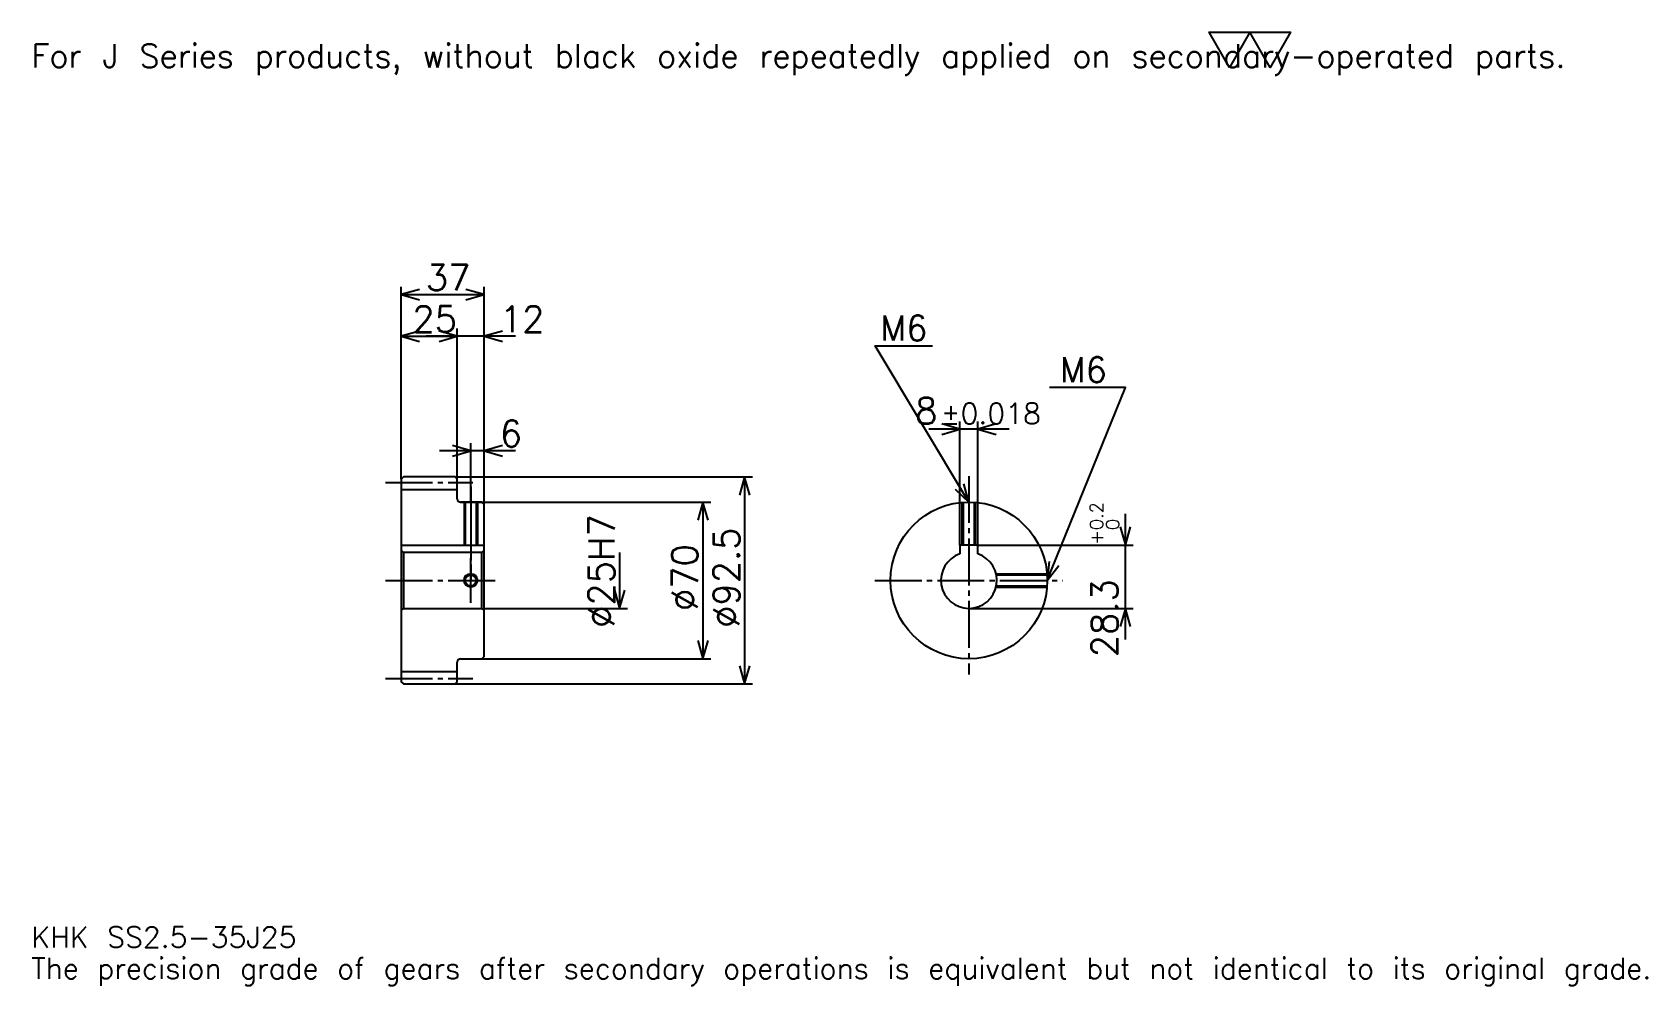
# Model space of a CAD drawing. Extents: x 24 to 745, y 9 to 434.
import ezdxf

# ---------------------------------------------------------------- set-up
doc = ezdxf.new("R2010")
doc.units = 0
doc.linetypes.add('DASHDOT', pattern=[27.913044, 20.934783, -2.326087, 2.326087, -2.326087])
doc.layers.get('0').update_dxf_attribs({"linetype": 'CONTINUOUS'})
doc.layers.add('DASHDOT', color=6, linetype='DASHDOT')
doc.styles.add('KANJI', font='TXT', dxfattribs={"bigfont": 'BIGFONT'})

msp = doc.modelspace()

# ---------------------------------------------------------------- linework, layer by layer
at = {"color": 5}
for p, q in [((188.413055, 235.82608), (188.413055, 320.728271)), ((225.413055, 235.82608), (225.413055, 320.728271)), ((188.413055, 317.239136), (225.413055, 317.239136)), ((188.413055, 298.630432), (213.413055, 298.630432)), ((239.369568, 298.630432), (199.456528, 298.630432)), ((213.413055, 235.82608), (213.413055, 302.119568)), ((437.847839, 205.376083), (437.847839, 260.630432)), ((445.847839, 205.376083), (445.847839, 260.630432)), ((459.804352, 257.141296), (423.891296, 257.141296)), ((239.369568, 247.456512), (205.456528, 247.456512)), ((219.413055, 235.82608), (219.413055, 250.945648)), ((188.413055, 234.82608), (188.413055, 235.82608)), ((212.413055, 235.82608), (225.413055, 235.82608)), ((213.413055, 234.82608), (213.413055, 235.82608)), ((219.413055, 224.57608), (219.413055, 235.82608)), ((219.413055, 224.57608), (219.413055, 235.82608)), ((225.413055, 235.82608), (345.206543, 235.82608)), ((225.413055, 223.57608), (225.413055, 235.82608)), ((341.717407, 235.82608), (341.717407, 143.32608)), ((214.913055, 224.57608), (225.413055, 224.57608)), ((225.413055, 224.57608), (326.597839, 224.57608)), ((323.108704, 224.57608), (323.108704, 154.57608)), ((511.739136, 163.119568), (511.739136, 219.332596)), ((285.891296, 202.07608), (285.891296, 177.07608)), ((445.847839, 205.376083), (515.228271, 205.376083)), ((225.413055, 177.07608), (289.380432, 177.07608)), ((441.847839, 177.07608), (515.228271, 177.07608)), ((214.913055, 154.57608), (225.413055, 154.57608)), ((225.413055, 154.57608), (326.597839, 154.57608)), ((212.413055, 143.32608), (225.413055, 143.32608)), ((225.413055, 143.32608), (345.206543, 143.32608))]:
    msp.add_line(p, q, dxfattribs=at)
at = {"color": 4}
for p, q in [((188.413055, 230.20108), (213.413055, 230.20108)), ((188.413055, 205.376083), (225.413055, 205.376083)), ((189.413055, 202.07608), (189.413055, 177.07608)), ((224.413055, 202.07608), (225.413055, 203.07608)), ((224.413055, 177.07608), (225.413055, 176.07608)), ((188.413055, 148.95108), (213.413055, 148.95108))]:
    msp.add_line(p, q, dxfattribs=at)
at = {"color": 7}
msp.add_lwpolyline([(558.260864, 418.695648), (549.189148, 434.419983), (585.476074, 434.419983), (576.404358, 418.695648), (567.332581, 434.419983), (558.260864, 418.695648)], dxfattribs=at)
at = {"color": 5}
for points in [[(196.554352, 319.565186), (188.413055, 317.239136), (196.554352, 314.913025)], [(217.271759, 314.913025), (225.413055, 317.239136), (217.271759, 319.565186)], [(196.554352, 300.956512), (188.413055, 298.630432), (196.554352, 296.304352)], [(205.271759, 296.304352), (213.413055, 298.630432), (205.271759, 300.956512)], [(205.271759, 296.304352), (213.413055, 298.630432), (205.271759, 300.956512)], [(233.554352, 300.956512), (225.413055, 298.630432), (233.554352, 296.304352)], [(441.847839, 224.57608), (399.978271, 294.358704), (425.565247, 294.358704)], [(476.847839, 189.57608), (511.739136, 275.75), (477.778259, 275.75)], [(429.706543, 254.815216), (437.847839, 257.141296), (429.706543, 259.467377)], [(453.989136, 259.467377), (445.847839, 257.141296), (453.989136, 254.815216)], [(211.271759, 245.130432), (219.413055, 247.456512), (211.271759, 249.782608)], [(233.554352, 249.782608), (225.413055, 247.456512), (233.554352, 245.130432)], [(344.043488, 227.684784), (341.717407, 235.82608), (339.391327, 227.684784)], [(435.664551, 230.360428), (441.847839, 224.57608), (439.653778, 232.753952)], [(325.434784, 216.434784), (323.108704, 224.57608), (320.782623, 216.434784)], [(509.413055, 213.51738), (511.739136, 205.376083), (514.065186, 213.51738)], [(477.747192, 197.99527), (476.847839, 189.57608), (482.059326, 196.249313)], [(283.565216, 185.217377), (285.891296, 177.07608), (288.217407, 185.217377)], [(514.065186, 168.934784), (511.739136, 177.07608), (509.413055, 168.934784)], [(320.782623, 162.717377), (323.108704, 154.57608), (325.434784, 162.717377)], [(339.391327, 151.467377), (341.717407, 143.32608), (344.043488, 151.467377)]]:
    msp.add_lwpolyline(points, dxfattribs=at)
at = {"color": 4}
for points in [[(213.413055, 226.07608), (213.413055, 234.82608), (212.413055, 235.82608), (189.413055, 235.82608), (188.413055, 234.82608), (188.413055, 176.07608)], [(214.913055, 154.57608), (224.413055, 154.57608), (225.413055, 155.57608), (225.413055, 223.57608), (224.413055, 224.57608), (214.913055, 224.57608)], [(216.413055, 224.57608), (216.413055, 205.376083)], [(216.953064, 224.57608), (216.953064, 205.376083)], [(221.873047, 224.57608), (221.873047, 205.376083)], [(222.413055, 224.57608), (222.413055, 205.376083)], [(438.847839, 205.376083), (438.847839, 224.447266)], [(439.387817, 205.376083), (439.387817, 224.489517)], [(444.307861, 205.376083), (444.307861, 224.489517)], [(444.847839, 205.376083), (444.847839, 224.447266)], [(188.413055, 176.07608), (189.413055, 177.07608), (224.413055, 177.07608), (224.413055, 202.07608), (189.413055, 202.07608), (188.413055, 203.07608)], [(445.847839, 201.418793), (445.847839, 205.376083), (437.847839, 205.376083), (437.847839, 201.418793)], [(453.982513, 192.57608), (476.719025, 192.57608)], [(454.103394, 192.036087), (476.761292, 192.036087)], [(453.982513, 186.57608), (476.719025, 186.57608)], [(454.103394, 187.116074), (476.761292, 187.116074)], [(188.413055, 176.07608), (188.413055, 144.32608), (189.413055, 143.32608), (212.413055, 143.32608), (213.413055, 144.32608), (213.413055, 153.07608)]]:
    msp.add_lwpolyline(points, dxfattribs=at)
for centre, radius in [((441.847839, 189.57608), 35), ((219.413055, 189.57608), 2.46)]:
    msp.add_circle(centre, radius, dxfattribs=at)
at = {"color": 7}
msp.add_circle((219.413055, 189.57608), 3, dxfattribs=at)
at = {"color": 4}
for centre, radius, start, end in [((214.913055, 226.07608), 1.5, 180, 270), ((441.847839, 189.57608), 12.5, 108.662925185, 71.337074815), ((214.913055, 153.07608), 1.5, 90, 180)]:
    msp.add_arc(centre, radius, start, end, dxfattribs=at)
at = {"layer": 'DASHDOT', "color": 7}
for p, q in [((181.434799, 233.32608), (220.391312, 233.32608)), ((441.847839, 236.206512), (441.847839, 147.597824)), ((219.413055, 224.57608), (219.413055, 189.57608)), ((181.434799, 189.57608), (232.391312, 189.57608)), ((399.869568, 189.57608), (483.826111, 189.57608)), ((181.434799, 145.82608), (220.391312, 145.82608))]:
    msp.add_line(p, q, dxfattribs=at)
for points in [[(219.413055, 231.554337), (219.413055, 198.397827)], [(219.413055, 179.597824), (219.413055, 199.554337)], [(209.434799, 189.57608), (229.391312, 189.57608)]]:
    msp.add_lwpolyline(points, dxfattribs=at)

# ---------------------------------------------------------------- texts
at = {"color": 7, "style": 'KANJI'}
for s, height, p in [('For J Series products, without black oxide repeatedly applied on secondary-operated parts.', 10.467391, (23.26087, 418.695648)), ('37', 11.630435, (199.353271, 319.099976)), ('25', 11.630435, (193.353271, 300.491302)), ('12', 11.630435, (232.391312, 300.491302)), ('M6', 11.165218, (402.304382, 296.684784)), ('M6', 11.165218, (482.43042, 278.07608)), ('8', 11.630435, (417.840332, 259.467377)), ('%%p0.018', 9.304348, (429.353027, 259.467377)), ('6', 11.630435, (232.391312, 249.317383)), ('KHK SS2.5-35J25', 9.304348, (23.26087, 25.586956)), ('The precision grade of gears after secondary operations is equivalent but not identical to its original grade.', 9.304348, (23.26087, 11.630435))]:
    msp.add_text(s, height=height, dxfattribs=at).set_placement(p)
for s, height, p in [('0.2', 5.815217, (501.736969, 212.087708)), ('%%c25H7', 11.630435, (283.565216, 168.35054)), ('%%c92.5', 11.630435, (339.391327, 168.35054)), ('+', 5.815217, (501.736969, 205.574677)), ('0', 5.815217, (508.947845, 212.087708)), ('%%c70', 11.630435, (320.782623, 175.910324)), ('28.3', 11.630435, (508.25, 155.233551))]:
    msp.add_text(s, height=height, rotation=90, dxfattribs=at).set_placement(p)

doc.saveas('drawing.dxf')
